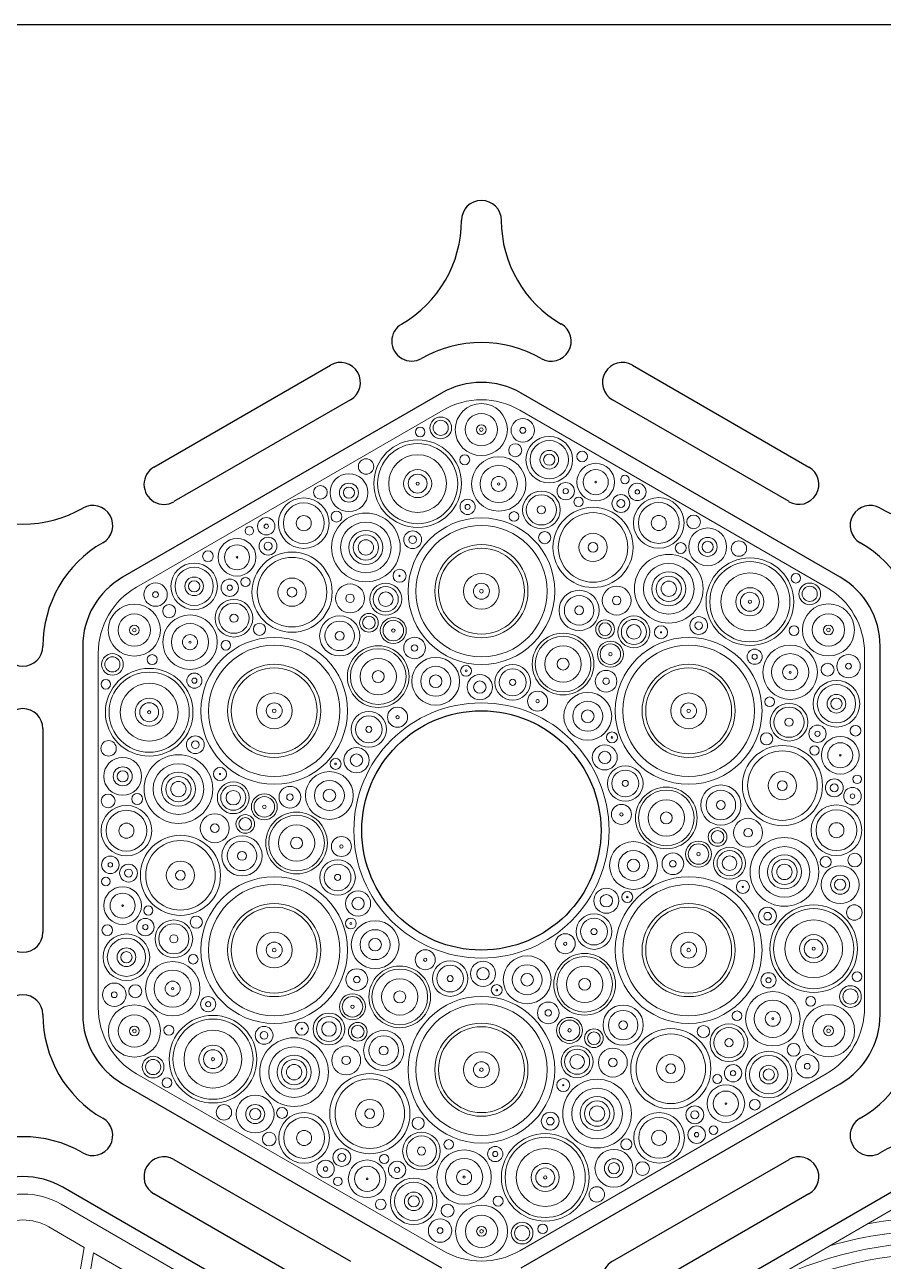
# Model space of a CAD drawing. Header units: millimetres. Extents: x -446 to 255, y -612 to 225.
# Drawn here: x -43 to 37.8, y 108.9 to 225.2 of the extents above; entities that cross this region are included whole.
import ezdxf

# ---------------------------------------------------------------- set-up
doc = ezdxf.new("R2010")
doc.units = ezdxf.units.MM
doc.layers.get('0').update_dxf_attribs({"color": 1, "true_color": 0xff0000})
doc.layers.add('Vector Engrave', color=5, linetype='Continuous', lineweight=0, true_color=0x0000ff)

msp = doc.modelspace()

# ---------------------------------------------------------------- linework, layer by layer
for p, q in [((112.68, 225.17), (-112.68, 225.17)), ((-30.8, 183.57), (-14.2, 193.15)), ((14.2, 193.15), (30.8, 183.57)), ((-3.75, 190.53), (-33.75, 173.21)), ((-12.32, 189.9), (-28.93, 180.32)), ((33.75, 173.21), (3.75, 190.53)), ((28.93, 180.32), (12.32, 189.9)), ((-37.5, 166.71), (-37.5, 132.07)), ((37.5, 132.07), (37.5, 166.71)), ((-41.25, 158.97), (-41.25, 139.81)), ((-33.75, 125.57), (-3.75, 108.25)), ((3.75, 108.25), (33.75, 125.57)), ((-28.93, 118.46), (-12.32, 108.87)), ((12.32, 108.87), (28.93, 118.46)), ((-9.37, 98.51), (-39.38, 115.83)), ((-14.2, 105.63), (-30.8, 115.21)), ((39.38, 115.83), (9.38, 98.51)), ((30.8, 115.21), (14.2, 105.63))]:
    msp.add_line(p, q)
msp.add_circle((0, 149.39), 11.25)
for centre, radius, start, end in [((0, 206.76), 1.88, 0, 180), ((-13.13, 206.76), 11.25, 300, 0), ((13.12, 206.76), 11.25, 180, 240), ((-6.56, 195.4), 1.87, 120, 300), ((6.56, 195.4), 1.88, 240, 60), ((0, 184.03), 11.25, 60, 120), ((-13.26, 191.53), 1.88, 300, 120), ((13.26, 191.53), 1.88, 60, 240), ((0, 184.03), 7.5, 60, 120), ((-29.86, 181.94), 1.88, 120, 300), ((29.86, 181.94), 1.88, 240, 60), ((-43.13, 189.44), 11.25, 240, 300), ((-36.56, 178.08), 1.88, 300, 120), ((36.56, 178.08), 1.88, 60, 240), ((43.12, 189.44), 11.25, 240, 300), ((-30, 166.71), 11.25, 120, 180), ((30, 166.71), 11.25, 0, 60), ((-30, 166.71), 7.5, 120, 180), ((30, 166.71), 7.5, 0, 60), ((-43.13, 166.71), 1.87, 180, 0), ((-43.13, 158.97), 1.88, 0, 180), ((-43.13, 139.81), 1.88, 180, 0), ((-43.13, 132.07), 1.87, 0, 180), ((-30, 132.07), 11.25, 180, 240), ((-30, 132.07), 7.5, 180, 240), ((30, 132.07), 7.5, 300, 0), ((30, 132.07), 11.25, 300, 0), ((-36.56, 120.7), 1.88, 240, 60), ((36.56, 120.7), 1.88, 120, 300), ((-43.13, 109.34), 11.25, 60, 120), ((43.12, 109.34), 11.25, 60, 120), ((-29.86, 116.83), 1.88, 60, 240), ((29.86, 116.83), 1.88, 300, 120), ((-43.13, 109.34), 7.5, 60, 120), ((13.26, 107.25), 1.88, 120, 300)]:
    msp.add_arc(centre, radius, start, end)
at = {"layer": 'Vector Engrave'}
for p, q in [((-32.44, 172.28), (-3.6, 188.92)), ((3.6, 188.92), (32.44, 172.28)), ((-36.04, 132.74), (-36.04, 166.04)), ((36.04, 166.04), (36.04, 132.74)), ((-3.6, 109.86), (-32.44, 126.5)), ((32.44, 126.5), (3.6, 109.86)), ((-39.52, 114.23), (-10.69, 97.58)), ((10.69, 97.58), (39.52, 114.23)), ((-37.35, 110.17), (-40.69, 112.1)), ((-38.22, 105.21), (-37.35, 110.17)), ((-37.35, 104.71), (-36.48, 109.67)), ((-26.73, 104.04), (-36.48, 109.67))]:
    msp.add_line(p, q, dxfattribs=at)
for centre, radius in [((-0.01, 187.09), 2.45), ((-0.01, 187.09), 1.52), ((-5.76, 186.86), 0.45), ((-3.83, 187.25), 1.02), ((-3.83, 187.25), 0.713), ((-0.01, 187.09), 0.461), ((-0.01, 187.09), 0.169), ((3.89, 187.02), 1.1), ((3.89, 187.02), 0.274), ((-6, 182.01), 4.12), ((6.38, 184.26), 2.19), ((-6, 182.01), 3.77), ((3.18, 185.15), 0.609), ((6.38, 184.26), 1.8), ((6.38, 184.26), 0.877), ((9.47, 184.56), 0.501), ((-10.85, 183.62), 0.726), ((-6, 182.01), 2.72), ((-1.57, 184.25), 0.467), ((1.63, 181.98), 2.56), ((6.38, 184.26), 0.53), ((10.75, 182.15), 1.77), ((-12.46, 181.16), 1.78), ((-6, 182.01), 1.32), ((-6, 182.01), 0.89), ((1.63, 181.98), 1.75), ((1.63, 181.98), 0.707), ((10.75, 182.15), 1.18), ((13.5, 182.39), 0.403), ((-15.15, 181.19), 0.645), ((-12.46, 181.16), 0.894), ((-12.46, 181.16), 0.528), ((-6, 182.01), 0.15), ((1.63, 181.98), 0.103), ((7.93, 181.3), 0.814), ((7.93, 181.3), 0.247), ((10.75, 182.15), 0.0766), ((14.66, 181.23), 0.822), ((14.66, 181.23), 0.209), ((-16.71, 178.29), 2.38), ((-1.3, 179.82), 0.714), ((5.64, 179.54), 1.77), ((5.64, 179.54), 1.42), ((9.14, 180.29), 0.436), ((13.12, 180.14), 0.839), ((13.12, 180.14), 0.375), ((16.68, 178.31), 2.38), ((-16.71, 178.29), 1.92), ((-13.63, 178.91), 0.514), ((-10.87, 176.01), 3.23), ((-1.3, 179.82), 0.241), ((3.07, 178.92), 0.453), ((5.64, 179.54), 0.384), ((10.5, 176.01), 3.77), ((10.5, 176.01), 3.27), ((16.68, 178.31), 1.92), ((-21.83, 177.58), 0.403), ((-20.24, 178), 0.822), ((-20.24, 178), 0.209), ((-16.71, 178.29), 0.709), ((-10.87, 176.01), 2.38), ((0, 171.89), 6.9), ((0, 171.89), 6.18), ((16.68, 178.31), 0.709), ((19.96, 178.41), 0.645), ((-22.99, 175.08), 1.77), ((-20.07, 176.13), 0.839), ((-10.87, 176.01), 1.6), ((-10.87, 176.01), 1.19), ((-6.47, 176.73), 0.837), ((-6.47, 176.73), 0.36), ((5.95, 176.93), 0.573), ((10.5, 176.01), 1.33), ((21.28, 176.06), 1.78), ((21.28, 176.06), 0.894), ((-25.72, 175.18), 0.501), ((-22.99, 175.08), 1.18), ((-20.07, 176.13), 0.375), ((-10.87, 176.01), 0.722), ((0, 171.89), 4.38), ((0, 171.89), 4.04), ((10.5, 176.01), 0.458), ((18.75, 175.95), 0.514), ((21.28, 176.06), 0.528), ((24.22, 175.9), 0.726), ((-27.02, 172.35), 2.19), ((-22.99, 175.08), 0.0766), ((-17.81, 171.8), 3.77), ((-17.81, 171.8), 3.27), ((17.62, 172.12), 3.23), ((17.62, 172.12), 2.38), ((25.25, 170.9), 4.12), ((25.25, 170.9), 3.77), ((-27.02, 172.35), 1.8), ((-7.7, 173.34), 0.614), ((-7.7, 173.34), 0.0555), ((0, 171.89), 1.68), ((17.62, 172.12), 1.6), ((17.62, 172.12), 1.19), ((25.25, 170.9), 2.72), ((29.57, 173.11), 0.45), ((-30.65, 171.57), 1.1), ((-27.02, 172.35), 0.877), ((-27.02, 172.35), 0.53), ((-23.67, 172.22), 0.814), ((-23.67, 172.22), 0.247), ((-22.19, 172.76), 0.436), ((-17.81, 171.8), 1.33), ((-17.81, 171.8), 0.458), ((-12.36, 171.22), 1.36), ((-9, 171.14), 1.5), ((-9, 171.14), 1.18), ((0, 171.89), 0.75), ((12.72, 171.01), 1.36), ((17.62, 172.12), 0.722), ((25.25, 170.9), 1.32), ((30.88, 171.64), 1.02), ((30.88, 171.64), 0.713), ((-30.65, 171.57), 0.274), ((-23.28, 169.35), 1.77), ((-12.36, 171.22), 0.404), ((-9, 171.14), 0.685), ((0, 171.89), 0.168), ((9.19, 170.09), 1.89), ((9.19, 170.09), 1.39), ((12.72, 171.01), 0.404), ((25.25, 170.9), 0.89), ((25.25, 170.9), 0.15), ((-32.65, 168.23), 2.45), ((-29.37, 170.02), 0.609), ((-23.28, 169.35), 1.42), ((-10.58, 168.92), 0.878), ((9.19, 170.09), 0.416), ((32.64, 168.25), 2.45), ((-32.65, 168.23), 1.52), ((-32.65, 168.23), 0.461), ((-27.41, 167.1), 2.56), ((-27.41, 167.1), 1.75), ((-23.28, 169.35), 0.384), ((-20.88, 168.31), 0.573), ((-13.33, 167.69), 1.89), ((-13.33, 167.69), 1.39), ((-10.58, 168.92), 0.597), ((-8.29, 168.19), 1.22), ((-8.29, 168.19), 0.964), ((11.63, 168.32), 0.878), ((11.63, 168.32), 0.597), ((14.34, 168.06), 1.5), ((14.34, 168.06), 1.18), ((14.34, 168.06), 0.685), ((16.89, 168.03), 0.614), ((20.44, 168.66), 0.837), ((20.44, 168.66), 0.36), ((29.4, 168.18), 0.467), ((32.64, 168.25), 1.52), ((32.64, 168.25), 0.461), ((-32.65, 168.23), 0.169), ((-27.41, 167.1), 0.707), ((-19.49, 160.64), 6.9), ((-13.33, 167.69), 0.416), ((-8.29, 168.19), 0.161), ((-6.29, 166.55), 1.02), ((7.68, 165.04), 2.9), ((7.68, 165.04), 2.62), ((19.49, 160.64), 6.9), ((16.89, 168.03), 0.0555), ((32.64, 168.25), 0.169), ((-27.41, 167.1), 0.103), ((-19.49, 160.64), 6.18), ((-24.04, 166.81), 0.453), ((-9.71, 163.86), 2.9), ((-9.71, 163.86), 2.62), ((-6.29, 166.55), 0.306), ((7.68, 165.04), 1.71), ((12.13, 165.97), 1.22), ((12.13, 165.97), 0.964), ((19.49, 160.64), 6.18), ((25.7, 165.73), 0.714), ((29.04, 164.27), 2.56), ((-34.71, 165.01), 1.02), ((-34.71, 165.01), 0.713), ((-30.97, 165.46), 0.467), ((-9.71, 163.86), 1.71), ((-4.3, 163.42), 2.25), ((7.68, 165.04), 0.562), ((12.13, 165.97), 0.161), ((25.7, 165.73), 0.241), ((29.04, 164.27), 1.75), ((34.53, 164.84), 1.1), ((-31.25, 160.51), 4.12), ((-31.25, 160.51), 3.77), ((-27, 163.48), 0.714), ((-19.49, 160.64), 4.38), ((-19.49, 160.64), 4.04), ((-9.71, 163.86), 0.562), ((-4.3, 163.42), 1.41), ((-4.3, 163.42), 0.591), ((-1.44, 164.4), 0.513), ((-1.44, 164.4), 0.0828), ((-0.15, 162.87), 1.18), ((2.94, 163.32), 1.67), ((2.94, 163.32), 1.26), ((11.72, 163.42), 1.02), ((19.49, 160.64), 4.38), ((19.49, 160.64), 4.04), ((29.04, 164.27), 0.707), ((29.04, 164.27), 0.103), ((32.56, 164.51), 0.609), ((34.53, 164.84), 0.274), ((-35.33, 163.14), 0.45), ((-31.25, 160.51), 2.72), ((-27, 163.48), 0.241), ((-0.15, 162.87), 0.583), ((2.94, 163.32), 0.286), ((11.72, 163.42), 0.306), ((33.39, 161.31), 2.19), ((33.39, 161.31), 1.8), ((-31.25, 160.51), 1.32), ((-19.49, 160.64), 1.68), ((5.28, 161.55), 0.942), ((5.28, 161.55), 0.158), ((10, 160.13), 2.25), ((19.49, 160.64), 1.68), ((27.11, 161.49), 0.453), ((33.39, 161.31), 0.877), ((33.39, 161.31), 0.53), ((-31.25, 160.51), 0.89), ((-31.25, 160.51), 0.15), ((-19.49, 160.64), 0.75), ((-19.49, 160.64), 0.168), ((-10.59, 158.9), 1.67), ((0, 149.39), 12), ((-7.89, 160.04), 0.942), ((10, 160.13), 1.41), ((10, 160.13), 0.591), ((19.49, 160.64), 0.75), ((19.49, 160.64), 0.168), ((28.93, 159.57), 1.77), ((28.93, 159.57), 1.42), ((-10.59, 158.9), 1.26), ((-7.89, 160.04), 0.158), ((28.93, 159.57), 0.384), ((-26.91, 157.45), 0.837), ((-10.59, 158.9), 0.286), ((12.28, 158.14), 0.513), ((12.28, 158.14), 0.0828), ((26.82, 158.01), 0.573), ((31.61, 158.48), 0.814), ((31.61, 158.48), 0.247), ((33.75, 156.46), 1.77), ((35.19, 158.77), 0.501), ((-35.07, 157.11), 0.726), ((-26.91, 157.45), 0.36), ((-11.75, 156), 1.18), ((11.6, 156.26), 1.18), ((28.31, 153.61), 3.77), ((31.33, 156.92), 0.436), ((33.75, 156.46), 1.18), ((-33.74, 154.48), 1.78), ((-28.5, 153.28), 3.23), ((-13.72, 155.65), 0.513), ((-11.75, 156), 0.583), ((11.6, 156.26), 0.583), ((28.31, 153.61), 3.27), ((33.75, 156.46), 0.0766), ((-33.74, 154.48), 0.894), ((-33.74, 154.48), 0.528), ((-28.5, 153.28), 2.38), ((-28.5, 153.28), 1.6), ((-24.59, 154.7), 0.614), ((-24.59, 154.7), 0.0555), ((-14.3, 152.68), 2.25), ((-13.72, 155.65), 0.0828), ((13.53, 153.81), 1.67), ((13.53, 153.81), 1.26), ((28.31, 153.61), 1.33), ((-28.5, 153.28), 1.19), ((-28.5, 153.28), 0.722), ((-23.34, 152.47), 1.5), ((-23.34, 152.47), 1.18), ((-18.01, 152.52), 1.02), ((-14.3, 152.68), 1.41), ((13.53, 153.81), 0.286), ((22.52, 151.78), 1.89), ((28.31, 153.61), 0.458), ((33.19, 153.4), 0.839), ((33.19, 153.4), 0.375), ((35.33, 154.2), 0.403), ((-35.11, 152.17), 0.645), ((-32.38, 152.35), 0.514), ((-23.34, 152.47), 0.685), ((-20.42, 151.61), 1.22), ((-20.42, 151.61), 0.964), ((-18.01, 152.52), 0.306), ((-14.3, 152.68), 0.591), ((17.39, 150.57), 2.9), ((17.39, 150.57), 2.62), ((22.52, 151.78), 1.39), ((34.9, 152.62), 0.822), ((34.9, 152.62), 0.209), ((-33.39, 149.37), 2.38), ((-33.39, 149.37), 1.92), ((-20.42, 151.61), 0.161), ((13.17, 150.9), 0.942), ((17.39, 150.57), 1.71), ((22.52, 151.78), 0.416), ((33.39, 149.41), 2.38), ((33.39, 149.41), 1.92), ((-33.39, 149.37), 0.709), ((-25.08, 149.6), 1.36), ((-22.21, 150), 0.878), ((-22.21, 150), 0.597), ((-17.39, 148.21), 2.9), ((-17.39, 148.21), 2.62), ((13.17, 150.9), 0.158), ((17.39, 150.57), 0.562), ((25.08, 149.18), 1.36), ((33.39, 149.41), 0.709), ((-28.31, 145.17), 3.77), ((-25.08, 149.6), 0.404), ((-22.52, 147), 1.89), ((-17.39, 148.21), 1.71), ((22.21, 148.78), 0.878), ((22.21, 148.78), 0.597), ((25.08, 149.18), 0.404), ((-28.31, 145.17), 3.27), ((-22.52, 147), 1.39), ((-17.39, 148.21), 0.562), ((-13.17, 147.88), 0.942), ((-13.17, 147.88), 0.158), ((14.3, 146.1), 2.25), ((20.42, 147.17), 1.22), ((20.42, 147.17), 0.964), ((23.34, 146.31), 1.5), ((28.5, 145.49), 3.23), ((28.5, 145.49), 2.38), ((-34.9, 146.16), 0.822), ((-22.52, 147), 0.416), ((-13.53, 144.97), 1.67), ((14.3, 146.1), 1.41), ((14.3, 146.1), 0.591), ((18.01, 146.26), 1.02), ((18.01, 146.26), 0.306), ((20.42, 147.17), 0.161), ((23.34, 146.31), 1.18), ((23.34, 146.31), 0.685), ((28.5, 145.49), 1.6), ((28.5, 145.49), 1.19), ((32.38, 146.43), 0.514), ((35.11, 146.61), 0.645), ((-34.9, 146.16), 0.209), ((-33.19, 145.38), 0.839), ((-33.19, 145.38), 0.375), ((-28.31, 145.17), 1.33), ((-28.31, 145.17), 0.458), ((-13.53, 144.97), 1.26), ((28.5, 145.49), 0.722), ((33.74, 144.29), 1.78), ((-35.33, 144.58), 0.403), ((-19.49, 138.14), 6.9), ((-19.49, 138.14), 6.18), ((-13.53, 144.97), 0.286), ((19.49, 138.14), 6.9), ((19.49, 138.14), 6.18), ((24.59, 144.08), 0.614), ((33.74, 144.29), 0.894), ((33.74, 144.29), 0.528), ((-33.75, 142.32), 1.77), ((-33.75, 142.32), 1.18), ((-11.6, 142.52), 1.18), ((-11.6, 142.52), 0.583), ((11.75, 142.78), 1.18), ((11.75, 142.78), 0.583), ((13.72, 143.13), 0.513), ((13.72, 143.13), 0.0828), ((24.59, 144.08), 0.0555), ((-33.75, 142.32), 0.0766), ((-31.33, 141.86), 0.436), ((-19.49, 138.14), 4.38), ((-19.49, 138.14), 4.04), ((19.49, 138.14), 4.38), ((19.49, 138.14), 4.04), ((26.91, 141.33), 0.837), ((31.25, 138.27), 4.12), ((31.25, 138.27), 3.77), ((35.07, 141.67), 0.726), ((-31.61, 140.3), 0.814), ((-28.93, 139.2), 1.77), ((-26.82, 140.77), 0.573), ((-12.28, 140.64), 0.513), ((-12.28, 140.64), 0.0828), ((-10, 138.65), 2.25), ((10.59, 139.88), 1.67), ((10.59, 139.88), 1.26), ((26.91, 141.33), 0.36), ((31.25, 138.27), 2.72), ((-35.19, 140.01), 0.501), ((-33.39, 137.47), 2.19), ((-31.61, 140.3), 0.247), ((-28.93, 139.2), 1.42), ((-28.93, 139.2), 0.384), ((-19.49, 138.14), 1.68), ((-10, 138.65), 1.41), ((7.89, 138.74), 0.942), ((10.59, 139.88), 0.286), ((19.49, 138.14), 1.68), ((31.25, 138.27), 1.32), ((-33.39, 137.47), 1.8), ((-19.49, 138.14), 0.75), ((-10, 138.65), 0.591), ((7.89, 138.74), 0.158), ((19.49, 138.14), 0.75), ((31.25, 138.27), 0.89), ((31.25, 138.27), 0.15), ((-33.39, 137.47), 0.877), ((-33.39, 137.47), 0.53), ((-27.11, 137.28), 0.453), ((-19.49, 138.14), 0.168), ((-5.28, 137.23), 0.942), ((-5.28, 137.23), 0.158), ((4.3, 135.35), 2.25), ((9.71, 134.92), 2.9), ((9.71, 134.92), 2.62), ((19.49, 138.14), 0.168), ((-29.04, 134.51), 2.56), ((-29.04, 134.51), 1.75), ((-11.72, 135.36), 1.02), ((-7.68, 133.74), 2.9), ((-7.68, 133.74), 2.62), ((-2.94, 135.46), 1.67), ((-2.94, 135.46), 1.26), ((0.15, 135.91), 1.18), ((0.15, 135.91), 0.583), ((4.3, 135.35), 1.41), ((9.71, 134.92), 1.71), ((35.33, 135.64), 0.45), ((-34.53, 133.94), 1.1), ((-29.04, 134.51), 0.707), ((-11.72, 135.36), 0.306), ((-7.68, 133.74), 1.71), ((-2.94, 135.46), 0.286), ((4.3, 135.35), 0.591), ((9.71, 134.92), 0.562), ((27, 135.3), 0.714), ((27, 135.3), 0.241), ((-34.53, 133.94), 0.274), ((-32.56, 134.27), 0.609), ((-29.04, 134.51), 0.103), ((-25.7, 133.05), 0.714), ((-12.13, 132.81), 1.22), ((-12.13, 132.81), 0.964), ((-7.68, 133.74), 0.562), ((0, 126.89), 6.9), ((1.44, 134.38), 0.513), ((1.44, 134.38), 0.0828), ((27.41, 131.68), 2.56), ((30.97, 133.32), 0.467), ((34.71, 133.77), 1.02), ((34.71, 133.77), 0.713), ((-32.64, 130.53), 2.45), ((-25.7, 133.05), 0.241), ((-12.13, 132.81), 0.161), ((0, 126.89), 6.18), ((6.29, 132.23), 1.02), ((13.33, 131.08), 1.89), ((27.41, 131.68), 1.75), ((32.65, 130.55), 2.45), ((-32.64, 130.53), 1.52), ((-25.25, 127.88), 4.12), ((-25.25, 127.88), 3.77), ((-14.34, 130.72), 1.5), ((-14.34, 130.72), 1.18), ((6.29, 132.23), 0.306), ((8.29, 130.59), 1.22), ((8.29, 130.59), 0.964), ((13.33, 131.08), 1.39), ((13.33, 131.08), 0.416), ((24.04, 131.96), 0.453), ((27.41, 131.68), 0.707), ((27.41, 131.68), 0.103), ((32.65, 130.55), 1.52), ((-32.64, 130.53), 0.461), ((-32.64, 130.53), 0.169), ((-29.4, 130.6), 0.467), ((-25.25, 127.88), 2.72), ((-20.44, 130.12), 0.837), ((-20.44, 130.12), 0.36), ((-16.89, 130.75), 0.614), ((-16.89, 130.75), 0.0555), ((-14.34, 130.72), 0.685), ((-11.63, 130.46), 0.878), ((-11.63, 130.46), 0.597), ((-9.19, 128.69), 1.89), ((0, 126.89), 4.38), ((0, 126.89), 4.04), ((8.29, 130.59), 0.161), ((10.58, 129.85), 0.878), ((10.58, 129.85), 0.597), ((17.81, 126.98), 3.77), ((17.81, 126.98), 3.27), ((20.88, 130.47), 0.573), ((23.28, 129.43), 1.77), ((23.28, 129.43), 1.42), ((32.65, 130.55), 0.461), ((32.65, 130.55), 0.169), ((-25.25, 127.88), 1.32), ((-17.62, 126.66), 3.23), ((-12.72, 127.77), 1.36), ((-9.19, 128.69), 1.39), ((-9.19, 128.69), 0.416), ((9, 127.64), 1.5), ((23.28, 129.43), 0.384), ((29.37, 128.76), 0.609), ((-30.88, 127.14), 1.02), ((-25.25, 127.88), 0.89), ((-25.25, 127.88), 0.15), ((-17.62, 126.66), 2.38), ((-17.62, 126.66), 1.6), ((-12.72, 127.77), 0.404), ((0, 126.89), 1.68), ((9, 127.64), 1.18), ((9, 127.64), 0.685), ((12.36, 127.56), 1.36), ((12.36, 127.56), 0.404), ((17.81, 126.98), 1.33), ((27.02, 126.43), 2.19), ((27.02, 126.43), 1.8), ((30.65, 127.21), 1.1), ((-30.88, 127.14), 0.713), ((-17.62, 126.66), 1.19), ((-17.62, 126.66), 0.722), ((0, 126.89), 0.75), ((0, 126.89), 0.168), ((17.81, 126.98), 0.458), ((23.67, 126.56), 0.814), ((23.67, 126.56), 0.247), ((27.02, 126.43), 0.877), ((27.02, 126.43), 0.53), ((30.65, 127.21), 0.274), ((-29.57, 125.67), 0.45), ((-10.5, 122.76), 3.77), ((-10.5, 122.76), 3.27), ((7.7, 125.44), 0.614), ((10.88, 122.76), 3.23), ((22.19, 126.02), 0.436), ((-21.28, 122.72), 1.78), ((7.7, 125.44), 0.0555), ((10.88, 122.76), 2.38), ((22.99, 123.7), 1.77), ((22.99, 123.7), 1.18), ((-24.22, 122.88), 0.726), ((-21.28, 122.72), 0.894), ((-18.75, 122.83), 0.514), ((-10.5, 122.76), 1.33), ((10.88, 122.76), 1.6), ((10.88, 122.76), 1.19), ((10.88, 122.76), 0.722), ((20.07, 122.65), 0.839), ((22.99, 123.7), 0.0766), ((25.72, 123.6), 0.501), ((-21.28, 122.72), 0.528), ((-16.68, 120.47), 2.38), ((-16.68, 120.47), 1.92), ((-10.5, 122.76), 0.458), ((-5.95, 121.85), 0.573), ((6.47, 122.05), 0.837), ((6.47, 122.05), 0.36), ((16.71, 120.48), 2.38), ((16.71, 120.48), 1.92), ((20.07, 122.65), 0.375), ((-19.96, 120.37), 0.645), ((-16.68, 120.47), 0.709), ((-5.64, 119.24), 1.77), ((16.71, 120.48), 0.709), ((20.24, 120.78), 0.822), ((20.24, 120.78), 0.209), ((21.83, 121.2), 0.403), ((-5.64, 119.24), 1.42), ((-3.07, 119.86), 0.453), ((6, 116.76), 4.12), ((6, 116.76), 3.77), ((13.63, 119.87), 0.514), ((-13.13, 118.64), 0.839), ((-13.13, 118.64), 0.375), ((-9.14, 118.49), 0.436), ((-5.64, 119.24), 0.384), ((-1.63, 116.79), 2.56), ((1.3, 118.96), 0.714), ((1.3, 118.96), 0.241), ((6, 116.76), 2.72), ((12.46, 117.62), 1.78), ((-14.66, 117.55), 0.822), ((-14.66, 117.55), 0.209), ((-10.75, 116.63), 1.77), ((-10.75, 116.63), 1.18), ((-7.93, 117.47), 0.814), ((-7.93, 117.47), 0.247), ((-1.63, 116.79), 1.75), ((-1.63, 116.79), 0.707), ((6, 116.76), 1.32), ((6, 116.76), 0.89), ((12.46, 117.62), 0.894), ((12.46, 117.62), 0.528), ((15.15, 117.59), 0.645), ((-13.5, 116.39), 0.403), ((-10.75, 116.63), 0.0766), ((-6.37, 114.51), 2.19), ((-6.37, 114.51), 1.8), ((-1.63, 116.79), 0.103), ((6, 116.76), 0.15), ((-6.37, 114.51), 0.877), ((10.85, 115.16), 0.726), ((-9.47, 114.22), 0.501), ((-6.37, 114.51), 0.53), ((-3.18, 113.63), 0.609), ((0.01, 111.69), 2.45), ((1.57, 114.53), 0.467), ((-3.89, 111.76), 1.1), ((0.01, 111.69), 1.52), ((-3.89, 111.76), 0.274), ((0.01, 111.69), 0.461), ((0.01, 111.69), 0.169), ((3.83, 111.52), 1.02), ((3.83, 111.52), 0.713), ((5.76, 111.92), 0.45)]:
    msp.add_circle(centre, radius, dxfattribs=at)
for centre, radius, start, end in [((0, 182.68), 7.21, 60, 120), ((-28.83, 166.04), 7.21, 120, 180), ((28.83, 166.04), 7.21, 0, 60), ((-28.83, 132.74), 7.21, 180, 240), ((28.83, 132.74), 7.21, 300, 0), ((-43.13, 107.99), 7.21, 60, 120), ((43.12, 74.69), 38.31, 79.8357, 100.1643), ((-43.13, 107.88), 4.88, 60, 120), ((43.12, 74.69), 37.11, 73.8118, 106.1882), ((43.12, 74.69), 35.99, 60, 120), ((0, 116.1), 7.21, 240, 300), ((43.12, 74.69), 34.94, 60, 120)]:
    msp.add_arc(centre, radius, start, end, dxfattribs=at)

doc.saveas('drawing.dxf')
